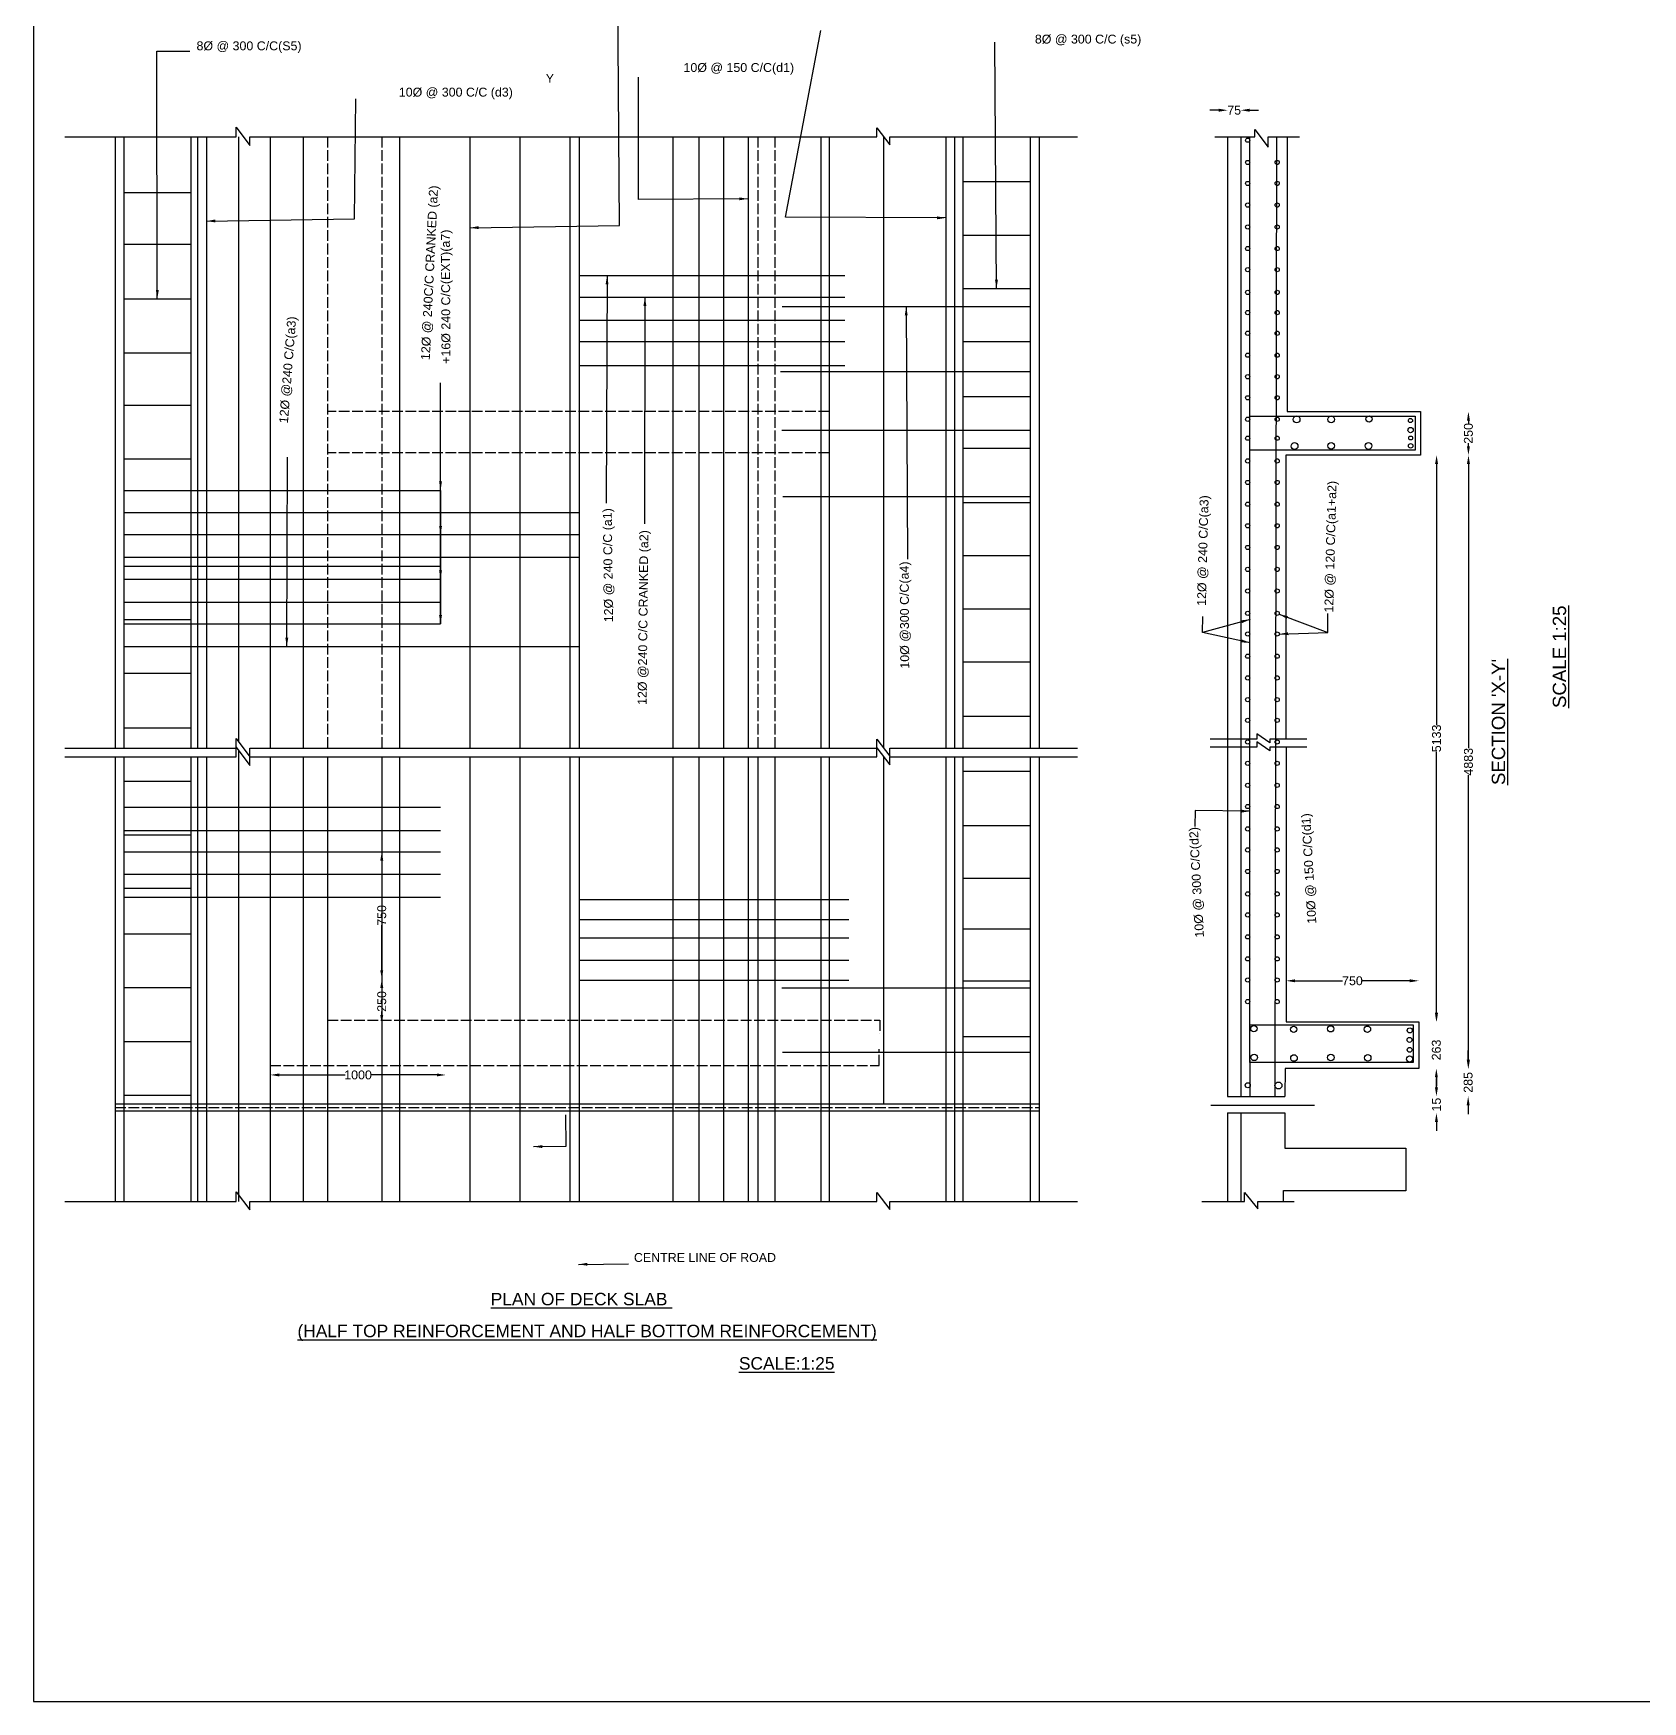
# Model space of a CAD drawing. Header units: millimetres. Extents: x -53221074 to -53151292, y 22125998 to 22211904.
# Drawn here: x -53221074 to -53212020, y 22125998 to 22135380 of the extents above; entities that cross this region are included whole.
import ezdxf

# ---------------------------------------------------------------- set-up
doc = ezdxf.new("R2010")
doc.units = ezdxf.units.MM
doc.header["$MEASUREMENT"] = 0
doc.linetypes.add('ACAD_ISO02W100', pattern=[15, 12, -3])
for name, color, linetype in [('DIMENSION', 7, 'Continuous'), ('DRAWING', 2, 'Continuous'), ('TEXT', 7, 'Continuous')]:
    doc.layers.add(name, color=color, linetype=linetype)
doc.styles.get("Standard").update_dxf_attribs({"font": 'arial.ttf', "height": 50})
doc.dimstyles.get("Standard").update_dxf_attribs({"dimtxt": 50, "dimasz": 50, "dimexe": 0.18, "dimexo": 0.0625, "dimgap": 0.09, "dimtad": 0, "dimdec": 0, "dimzin": 0, "dimdsep": 46, "dimtxsty": 'Standard', "dimcen": 0.09, "dimse1": 1, "dimse2": 1, "dimadec": 0, "dimazin": 0, "dimtfac": 1, "dimtdec": 0, "dimtofl": 0, "dimtmove": 0, "dimatfit": 3, "dimfxl": 1, "dimtolj": 1, "dimtzin": 0, "dimarcsym": 0})

# ---------------------------------------------------------------- blocks, each defined once
blk = doc.blocks.new('*D86')
at = {"layer": 'Defpoints', "color": 0}
for p in [(-53214355.1, 22134947.5), (-53214355.1, 22134797.1), (-53214281.5, 22134797.1)]:
    blk.add_point(p, dxfattribs=at)
at = {"layer": 'DIMENSION', "color": 0, "lineweight": -2}
for p, q in [((-53214405.1, 22134947.5), (-53214455.1, 22134947.5)), ((-53214231.5, 22134947.5), (-53214181.5, 22134947.5))]:
    blk.add_line(p, q, dxfattribs=at)
at = {"layer": 'DIMENSION', "color": 0}
for points in [[(-53214405.1, 22134955.9), (-53214405.1, 22134939.2), (-53214355.1, 22134947.5)], [(-53214231.5, 22134955.9), (-53214231.5, 22134939.2), (-53214281.5, 22134947.5)]]:
    blk.add_solid(points, dxfattribs=at)
at = {"layer": 'DIMENSION', "color": 0, "insert": (-53214318.3, 22134947.5), "char_height": 50, "attachment_point": 5}
blk.add_mtext('\\A1;75', dxfattribs=at)
blk = doc.blocks.new('*D87')
at = {"layer": 'Defpoints', "color": 0}
for p in [(-53219740.8, 22129522.1), (-53219740.8, 22129522.1), (-53218753.8, 22129522.1)]:
    blk.add_point(p, dxfattribs=at)
at = {"layer": 'DIMENSION', "color": 0, "lineweight": -2}
for p, q in [((-53219690.8, 22129522.1), (-53219319.6, 22129522.1)), ((-53218803.8, 22129522.1), (-53219175, 22129522.1))]:
    blk.add_line(p, q, dxfattribs=at)
at = {"layer": 'DIMENSION', "color": 0}
for points in [[(-53219690.8, 22129530.5), (-53219690.8, 22129513.8), (-53219740.8, 22129522.1)], [(-53218803.8, 22129530.5), (-53218803.8, 22129513.8), (-53218753.8, 22129522.1)]]:
    blk.add_solid(points, dxfattribs=at)
at = {"layer": 'DIMENSION', "color": 0, "insert": (-53219247.3, 22129522.1), "char_height": 50, "attachment_point": 5}
blk.add_mtext('\\A1;1000', dxfattribs=at)
blk = doc.blocks.new('*D88')
at = {"layer": 'Defpoints', "color": 0}
for p in [(-53219113.8, 22130061.3), (-53219113.8, 22130061.3), (-53219113.8, 22129809.8)]:
    blk.add_point(p, dxfattribs=at)
at = {"layer": 'DIMENSION', "color": 0, "lineweight": -2}
for p, q in [((-53219113.8, 22130011.3), (-53219113.8, 22129991.2)), ((-53219113.8, 22129859.8), (-53219113.8, 22129879.9))]:
    blk.add_line(p, q, dxfattribs=at)
at = {"layer": 'DIMENSION', "color": 0}
for points in [[(-53219122.2, 22130011.3), (-53219105.5, 22130011.3), (-53219113.8, 22130061.3)], [(-53219122.2, 22129859.8), (-53219105.5, 22129859.8), (-53219113.8, 22129809.8)]]:
    blk.add_solid(points, dxfattribs=at)
at = {"layer": 'DIMENSION', "color": 0, "insert": (-53219113.8, 22129935.6), "char_height": 50, "attachment_point": 5, "rotation": 90}
blk.add_mtext('\\A1;250', dxfattribs=at)
blk = doc.blocks.new('*D89')
at = {"layer": 'Defpoints', "color": 0}
for p in [(-53219113.8, 22130777.5), (-53219113.8, 22130777.5), (-53219113.8, 22130061.3)]:
    blk.add_point(p, dxfattribs=at)
at = {"layer": 'DIMENSION', "color": 0, "lineweight": -2}
for p, q in [((-53219113.8, 22130727.5), (-53219113.8, 22130474.5)), ((-53219113.8, 22130111.3), (-53219113.8, 22130364.4))]:
    blk.add_line(p, q, dxfattribs=at)
at = {"layer": 'DIMENSION', "color": 0}
for points in [[(-53219122.2, 22130727.5), (-53219105.5, 22130727.5), (-53219113.8, 22130777.5)], [(-53219122.2, 22130111.3), (-53219105.5, 22130111.3), (-53219113.8, 22130061.3)]]:
    blk.add_solid(points, dxfattribs=at)
at = {"layer": 'DIMENSION', "color": 0, "insert": (-53219113.8, 22130419.4), "char_height": 50, "attachment_point": 5, "rotation": 90}
blk.add_mtext('\\A1;750', dxfattribs=at)
blk = doc.blocks.new('*D93')
at = {"layer": 'Defpoints', "color": 0}
for p in [(-53213280.1, 22130051.6), (-53214025.8, 22129821.5), (-53213280.1, 22129821.5)]:
    blk.add_point(p, dxfattribs=at)
at = {"layer": 'DRAWING', "color": 0, "lineweight": -2}
for p, q in [((-53213975.8, 22130051.6), (-53213708, 22130051.6)), ((-53213330.1, 22130051.6), (-53213597.9, 22130051.6))]:
    blk.add_line(p, q, dxfattribs=at)
at = {"layer": 'DRAWING', "color": 0}
for points in [[(-53213975.8, 22130059.9), (-53213975.8, 22130043.3), (-53214025.8, 22130051.6)], [(-53213330.1, 22130059.9), (-53213330.1, 22130043.3), (-53213280.1, 22130051.6)]]:
    blk.add_solid(points, dxfattribs=at)
at = {"layer": 'DRAWING', "color": 0, "insert": (-53213652.9, 22130051.6), "char_height": 50, "attachment_point": 5}
blk.add_mtext('\\A1;750', dxfattribs=at)
blk = doc.blocks.new('*D94')
at = {"layer": 'Defpoints', "color": 0}
for p in [(-53214033.2, 22129401.6), (-53214033.2, 22129308.4), (-53213180.2, 22129308.4)]:
    blk.add_point(p, dxfattribs=at)
at = {"layer": 'DRAWING', "color": 0, "lineweight": -2}
for p, q in [((-53213180.2, 22129451.6), (-53213180.2, 22129501.6)), ((-53213180.2, 22129258.4), (-53213180.2, 22129208.4))]:
    blk.add_line(p, q, dxfattribs=at)
at = {"layer": 'DRAWING', "color": 0}
for points in [[(-53213188.5, 22129451.6), (-53213171.8, 22129451.6), (-53213180.2, 22129401.6)], [(-53213188.5, 22129258.4), (-53213171.8, 22129258.4), (-53213180.2, 22129308.4)]]:
    blk.add_solid(points, dxfattribs=at)
at = {"layer": 'DRAWING', "color": 0, "insert": (-53213180.2, 22129355), "char_height": 50, "attachment_point": 5, "rotation": 90}
blk.add_mtext('\\A1;15', dxfattribs=at)
blk = doc.blocks.new('*D95')
at = {"layer": 'Defpoints', "color": 0}
for p in [(-53213280.1, 22129821.5), (-53213180.7, 22129821.5), (-53213280.1, 22129558.9)]:
    blk.add_point(p, dxfattribs=at)
at = {"layer": 'DRAWING', "color": 0, "lineweight": -2}
for p, q in [((-53213180.7, 22129871.5), (-53213180.7, 22129921.5)), ((-53213180.7, 22129508.9), (-53213180.7, 22129458.9))]:
    blk.add_line(p, q, dxfattribs=at)
at = {"layer": 'DRAWING', "color": 0}
for points in [[(-53213189, 22129871.5), (-53213172.4, 22129871.5), (-53213180.7, 22129821.5)], [(-53213189, 22129508.9), (-53213172.4, 22129508.9), (-53213180.7, 22129558.9)]]:
    blk.add_solid(points, dxfattribs=at)
at = {"layer": 'DRAWING', "color": 0, "insert": (-53213180.7, 22129662.5), "char_height": 50, "attachment_point": 5, "rotation": 90}
blk.add_mtext('\\A1;263', dxfattribs=at)
blk = doc.blocks.new('*D96')
at = {"layer": 'Defpoints', "color": 0}
for p in [(-53213280.1, 22133008.1), (-53213179.5, 22133008.1), (-53213280.1, 22129821.5)]:
    blk.add_point(p, dxfattribs=at)
at = {"layer": 'DRAWING', "color": 0, "lineweight": -2}
for p, q in [((-53213179.5, 22132958.1), (-53213179.5, 22131489.6)), ((-53213179.5, 22129871.5), (-53213179.5, 22131340.1))]:
    blk.add_line(p, q, dxfattribs=at)
at = {"layer": 'DRAWING', "color": 0}
for points in [[(-53213187.9, 22132958.1), (-53213171.2, 22132958.1), (-53213179.5, 22133008.1)], [(-53213187.9, 22129871.5), (-53213171.2, 22129871.5), (-53213179.5, 22129821.5)]]:
    blk.add_solid(points, dxfattribs=at)
at = {"layer": 'DRAWING', "color": 0, "insert": (-53213179.5, 22131414.8), "char_height": 50, "attachment_point": 5, "rotation": 90}
blk.add_mtext('\\A1;5133', dxfattribs=at)
blk = doc.blocks.new('*D97')
at = {"layer": 'Defpoints', "color": 0}
for p in [(-53213270.7, 22133252.3), (-53213000.4, 22133252.3), (-53213270.7, 22133008.1)]:
    blk.add_point(p, dxfattribs=at)
at = {"layer": 'DRAWING', "color": 0, "lineweight": -2}
for p, q in [((-53213000.4, 22133202.3), (-53213000.4, 22133185.9)), ((-53213000.4, 22133058.1), (-53213000.4, 22133074.5))]:
    blk.add_line(p, q, dxfattribs=at)
at = {"layer": 'DRAWING', "color": 0}
for points in [[(-53213008.7, 22133202.3), (-53212992, 22133202.3), (-53213000.4, 22133252.3)], [(-53213008.7, 22133058.1), (-53212992, 22133058.1), (-53213000.4, 22133008.1)]]:
    blk.add_solid(points, dxfattribs=at)
at = {"layer": 'DRAWING', "color": 0, "insert": (-53213000.4, 22133130.2), "char_height": 50, "attachment_point": 5, "rotation": 90}
blk.add_mtext('\\A1;250', dxfattribs=at)
blk = doc.blocks.new('*D98')
at = {"layer": 'Defpoints', "color": 0}
for p in [(-53213280.1, 22133008.1), (-53213280.1, 22129558.9), (-53213000.1, 22129558.9)]:
    blk.add_point(p, dxfattribs=at)
at = {"layer": 'DRAWING', "color": 0, "lineweight": -2}
for p, q in [((-53213000.1, 22132958.1), (-53213000.1, 22131359.3)), ((-53213000.1, 22129608.9), (-53213000.1, 22131207.7))]:
    blk.add_line(p, q, dxfattribs=at)
at = {"layer": 'DRAWING', "color": 0}
for points in [[(-53213008.5, 22132958.1), (-53212991.8, 22132958.1), (-53213000.1, 22133008.1)], [(-53213008.5, 22129608.9), (-53212991.8, 22129608.9), (-53213000.1, 22129558.9)]]:
    blk.add_solid(points, dxfattribs=at)
at = {"layer": 'DRAWING', "color": 0, "insert": (-53213000.1, 22131283.5), "char_height": 50, "attachment_point": 5, "rotation": 90}
blk.add_mtext('\\A1;4883', dxfattribs=at)
blk = doc.blocks.new('*D99')
at = {"layer": 'Defpoints', "color": 0}
for p in [(-53214032.2, 22129558.9), (-53214033.2, 22129401.6), (-53213001.8, 22129401.6)]:
    blk.add_point(p, dxfattribs=at)
at = {"layer": 'DRAWING', "color": 0, "lineweight": -2}
for p, q in [((-53213001.8, 22129608.9), (-53213001.8, 22129658.9)), ((-53213001.8, 22129351.6), (-53213001.8, 22129301.6))]:
    blk.add_line(p, q, dxfattribs=at)
at = {"layer": 'DRAWING', "color": 0}
for points in [[(-53213010.1, 22129608.9), (-53212993.4, 22129608.9), (-53213001.8, 22129558.9)], [(-53213010.1, 22129351.6), (-53212993.4, 22129351.6), (-53213001.8, 22129401.6)]]:
    blk.add_solid(points, dxfattribs=at)
at = {"layer": 'DRAWING', "color": 0, "insert": (-53213001.8, 22129480.3), "char_height": 50, "attachment_point": 5, "rotation": 90}
blk.add_mtext('\\A1;285', dxfattribs=at)

msp = doc.modelspace()

# ---------------------------------------------------------------- linework, layer by layer
at = {"layer": 'DIMENSION', "color": 0}
msp.add_lwpolyline([(-53199055.4, 22140077.5), (-53221074, 22140077.5), (-53221074, 22125997.8), (-53199055.4, 22125997.8)], close=True, dxfattribs=at)
at = {"layer": 'DRAWING', "color": 0}
for points in [[(-53220896.9, 22134797.1), (-53219933.6, 22134797.1), (-53219933.6, 22134851.6), (-53219855.3, 22134748.9), (-53219855.3, 22134797.1), (-53216328.9, 22134797.1), (-53216328.9, 22134847.9), (-53216255.4, 22134752.2), (-53216255.4, 22134797.1), (-53215200.2, 22134797.1)], [(-53214427.2, 22134797.1), (-53214202.9, 22134797.1), (-53214202.9, 22134839.6), (-53214126.3, 22134739.9), (-53214126.3, 22134797.5), (-53213950.8, 22134797.5)], [(-53220613.7, 22134797.1), (-53220613.7, 22131359.5)], [(-53220565.4, 22134797.1), (-53220565.4, 22131359.5)], [(-53220187.6, 22134797.1), (-53220187.6, 22131359.5)], [(-53220149.9, 22134797.1), (-53220149.9, 22131359.5)], [(-53220100.3, 22134797.1), (-53220100.3, 22131359.5)], [(-53219920.7, 22134797.1), (-53219920.7, 22131397)], [(-53219740.8, 22134797.1), (-53219740.8, 22131359.5)], [(-53219556.2, 22134797.1), (-53219556.2, 22131359.5)], [(-53219013.5, 22134797.1), (-53219013.5, 22131359.5)], [(-53218619.1, 22134797.1), (-53218619.1, 22131359.5)], [(-53218336.9, 22134797.1), (-53218336.9, 22131359.5)], [(-53218055.9, 22134797.1), (-53218055.9, 22131359.5)], [(-53218002.5, 22134797.1), (-53218002.5, 22131359.5)], [(-53217476.7, 22134797.1), (-53217476.7, 22131359.5)], [(-53217330.8, 22134797.1), (-53217330.8, 22131359.5)], [(-53217191.3, 22134797.1), (-53217191.3, 22131359.5)], [(-53217052.9, 22134797.1), (-53217052.9, 22131359.5)], [(-53216643.8, 22134797.1), (-53216643.8, 22131359.5)], [(-53216596.2, 22134797.1), (-53216596.2, 22131359.5)], [(-53216291.7, 22134797.1), (-53216291.7, 22131361.7)], [(-53215940.5, 22134797.1), (-53215940.5, 22131359.5)], [(-53215892.4, 22134797.1), (-53215892.4, 22131359.5)], [(-53215844.3, 22134797.1), (-53215844.3, 22131359.5)], [(-53215466.3, 22134797.1), (-53215466.3, 22131359.5)], [(-53215414.6, 22134797.1), (-53215414.6, 22131359.5)], [(-53214355.1, 22134797.1), (-53214355.1, 22129401.3)], [(-53214281.5, 22134797.1), (-53214281.5, 22129401.3)], [(-53214230.2, 22129605), (-53214230.2, 22134797.1)], [(-53214080.3, 22134797.5), (-53214089.4, 22129401.6)], [(-53214020.5, 22134797.5), (-53214020.5, 22133252.3), (-53213270.7, 22133252.3), (-53213270.7, 22133008.1), (-53214027.8, 22133008.1), (-53214027.8, 22131409.7)], [(-53215844.3, 22134547.6), (-53215466.3, 22134547.6)], [(-53220565.4, 22134485.7), (-53220187.6, 22134485.7)], [(-53220565.4, 22134194.5), (-53220187.6, 22134194.5)], [(-53215844.3, 22134245), (-53215466.3, 22134245)], [(-53218002.5, 22134017.7), (-53216508.9, 22134017.7)], [(-53218002.5, 22133896.2), (-53216508.9, 22133896.2)], [(-53215844.3, 22133944.4), (-53215466.3, 22133944.4)], [(-53220565.4, 22133887.1), (-53220187.6, 22133887.1)], [(-53216860.5, 22133843.7), (-53215466.3, 22133843.7)], [(-53218002.5, 22133767.7), (-53216508.9, 22133767.7)], [(-53218002.5, 22133646.2), (-53216508.9, 22133646.2)], [(-53215844.3, 22133646.9), (-53215466.3, 22133646.9)], [(-53220565.4, 22133583.8), (-53220187.6, 22133583.8)], [(-53218002.5, 22133512.3), (-53216508.9, 22133512.3)], [(-53216869.9, 22133478.5), (-53215466.3, 22133478.5)], [(-53215844.3, 22133337.4), (-53215466.3, 22133337.4)], [(-53220565.4, 22133288.5), (-53220187.6, 22133288.5)], [(-53216863, 22133148.7), (-53215466.3, 22133148.7)], [(-53215844.3, 22133047.7), (-53215466.3, 22133047.7)], [(-53220565.4, 22132987.8), (-53220187.6, 22132987.8)], [(-53220565.4, 22132809.8), (-53220187.6, 22132809.8)], [(-53220187.6, 22132809.8), (-53218783.2, 22132809.8), (-53218783.2, 22132058.3)], [(-53216858.1, 22132774.8), (-53215466.3, 22132774.8)], [(-53220565.4, 22132684.5), (-53218002.5, 22132684.5)], [(-53215844.3, 22132741.9), (-53215466.3, 22132741.9)], [(-53220565.4, 22132561.8), (-53218002.5, 22132561.8)], [(-53220565.4, 22132433.9), (-53218002.5, 22132433.9)], [(-53215844.3, 22132442.7), (-53215466.3, 22132442.7)], [(-53220565.4, 22132382.7), (-53218783.2, 22132382.7)], [(-53220565.4, 22132309.9), (-53218783.2, 22132309.9)], [(-53220565.4, 22132180.1), (-53218783.2, 22132180.1)], [(-53215844.3, 22132144.2), (-53215466.3, 22132144.2)], [(-53220565.4, 22132084.2), (-53220187.6, 22132084.2)], [(-53220565.4, 22132058.3), (-53220187.6, 22132058.3)], [(-53220187.6, 22132058.3), (-53218783.2, 22132058.3)], [(-53220565.4, 22131931.7), (-53220187.6, 22131931.7)], [(-53220187.6, 22131931.7), (-53218002.5, 22131931.7)], [(-53215844.3, 22131844.7), (-53215466.3, 22131844.7)], [(-53220565.4, 22131781.9), (-53220187.6, 22131781.9)], [(-53220565.4, 22131474.3), (-53220187.6, 22131474.3)], [(-53215844.3, 22131539.6), (-53215466.3, 22131539.6)], [(-53220896.9, 22131359.5), (-53219933.6, 22131359.5), (-53219933.6, 22131413.9), (-53219855.3, 22131311.2), (-53219855.3, 22131359.5), (-53216328.9, 22131359.5), (-53216328.9, 22131410.2), (-53216255.4, 22131314.5), (-53216255.4, 22131359.5), (-53215200.2, 22131359.5)], [(-53220896.9, 22131311.5), (-53219933.6, 22131311.5), (-53219933.6, 22131366), (-53219855.3, 22131263.2), (-53219855.3, 22131311.5), (-53216328.9, 22131311.5), (-53216328.9, 22131362.2), (-53216255.4, 22131266.5), (-53216255.4, 22131311.5), (-53215200.2, 22131311.5)], [(-53220565.4, 22131359.5), (-53220187.6, 22131359.5)], [(-53213910.3, 22131411.4), (-53214116.9, 22131411.4), (-53214116.9, 22131390.3), (-53214191.4, 22131440.6), (-53214191.4, 22131410.8), (-53214452.9, 22131410.8)], [(-53213910.3, 22131366.2), (-53214116.9, 22131366.2), (-53214116.9, 22131345), (-53214191.4, 22131395.3), (-53214191.4, 22131365.5), (-53214452.9, 22131365.5)], [(-53214025.8, 22131366.2), (-53214025.8, 22129821.5), (-53213280.1, 22129821.5), (-53213280.1, 22129558.9), (-53214032.2, 22129558.9), (-53214033.2, 22129401.6)], [(-53220613.7, 22131311.5), (-53220613.7, 22128811.1)], [(-53220565.4, 22131311.5), (-53220187.6, 22131311.5)], [(-53220565.4, 22131311.5), (-53220565.4, 22128811.1)], [(-53220187.6, 22131311.5), (-53220187.6, 22128811.1)], [(-53220149.9, 22131311.5), (-53220149.9, 22128811.1)], [(-53220100.3, 22131311.5), (-53220100.3, 22128811.1)], [(-53219920.7, 22131349), (-53219920.7, 22128811.1)], [(-53219740.8, 22131311.5), (-53219740.8, 22128811.1)], [(-53219556.2, 22131311.5), (-53219556.2, 22128811.1)], [(-53219418.3, 22131311.5), (-53219418.3, 22128811.1)], [(-53219113.8, 22131311.5), (-53219113.8, 22128811.1)], [(-53219013.5, 22131311.5), (-53219013.5, 22128811.1)], [(-53218619.1, 22131311.5), (-53218619.1, 22128811.1)], [(-53218336.9, 22131311.5), (-53218336.9, 22128811.1)], [(-53218055.9, 22131311.5), (-53218055.9, 22128811.1)], [(-53218002.5, 22131311.5), (-53218002.5, 22128811.1)], [(-53217476.7, 22131311.5), (-53217476.7, 22128811.1)], [(-53217330.8, 22131311.5), (-53217330.8, 22128811.1)], [(-53217191.3, 22131311.5), (-53217191.3, 22128811.1)], [(-53217052.9, 22131311.5), (-53217052.9, 22128811.1)], [(-53216999, 22131311.5), (-53216999, 22128811.1)], [(-53216902.3, 22131311.5), (-53216902.3, 22128811.1)], [(-53216643.8, 22131311.5), (-53216643.8, 22128811.1)], [(-53216596.2, 22131311.5), (-53216596.2, 22128811.1)], [(-53216291.7, 22131313.8), (-53216291.7, 22129359.2)], [(-53215940.5, 22131311.5), (-53215940.5, 22128811.1)], [(-53215892.4, 22131311.5), (-53215892.4, 22128811.1)], [(-53215844.3, 22131311.5), (-53215844.3, 22128811.1)], [(-53215466.3, 22131311.5), (-53215466.3, 22128811.1)], [(-53215414.6, 22131311.5), (-53215414.6, 22128811.1)], [(-53220565.4, 22131175), (-53220187.6, 22131175)], [(-53215844.3, 22131230.2), (-53215466.3, 22131230.2)], [(-53220565.4, 22131028.2), (-53220187.6, 22131028.2)], [(-53220187.6, 22131028.2), (-53218783.2, 22131028.2)], [(-53220565.4, 22130897.3), (-53220187.6, 22130897.3)], [(-53220187.6, 22130897.3), (-53218783.2, 22130897.3)], [(-53215844.3, 22130924.6), (-53215466.3, 22130924.6)], [(-53220565.4, 22130872.5), (-53220187.6, 22130872.5)], [(-53220565.4, 22130777.5), (-53220187.6, 22130777.5)], [(-53220187.6, 22130777.5), (-53218783.2, 22130777.5)], [(-53220565.4, 22130651.4), (-53220187.6, 22130651.4)], [(-53220187.6, 22130651.4), (-53218783.2, 22130651.4)], [(-53215844.3, 22130628.2), (-53215466.3, 22130628.2)], [(-53220565.4, 22130572.6), (-53220187.6, 22130572.6)], [(-53220565.4, 22130522.2), (-53220187.6, 22130522.2)], [(-53220187.6, 22130522.2), (-53218783.2, 22130522.2)], [(-53218002.5, 22130509), (-53216485.2, 22130509)], [(-53218002.5, 22130395.7), (-53216485.2, 22130395.7)], [(-53215844.3, 22130344.7), (-53215466.3, 22130344.7)], [(-53220565.4, 22130315.1), (-53220187.6, 22130315.1)], [(-53218002.5, 22130294), (-53216485.2, 22130294)], [(-53218002.5, 22130167.5), (-53216485.2, 22130167.5)], [(-53218002.5, 22130054.8), (-53216485.2, 22130054.8)], [(-53215844.3, 22130052.2), (-53215466.3, 22130052.2)], [(-53220565.4, 22130014.1), (-53220187.6, 22130014.1)], [(-53216863.1, 22130012.6), (-53215466.3, 22130012.6)], [(-53220565.4, 22129710.7), (-53220187.6, 22129710.7)], [(-53215844.3, 22129738.3), (-53215466.3, 22129738.3)], [(-53216858.6, 22129650.7), (-53215466.3, 22129650.7)], [(-53214230.2, 22129605), (-53214229.9, 22129401.4)], [(-53220565.4, 22129408), (-53220187.6, 22129408)], [(-53214355.1, 22129401.3), (-53214033.2, 22129401.6)], [(-53220613.7, 22129359.2), (-53215414.6, 22129359.2)], [(-53220613.7, 22129319.8), (-53215414.6, 22129319.8)], [(-53214449.7, 22129351.6), (-53213866.6, 22129351.6)], [(-53214355.1, 22129308.4), (-53214355.1, 22128811.1)], [(-53214355.1, 22129308.4), (-53214033.2, 22129308.4), (-53214033.2, 22129111.3), (-53213352.7, 22129111.3), (-53213352.7, 22128870.8)], [(-53214281.5, 22129308.4), (-53214281.5, 22128811.1)], [(-53220896.9, 22128811.1), (-53219933.6, 22128811.1), (-53219933.6, 22128865.6), (-53219855.3, 22128762.8), (-53219855.3, 22128811.1), (-53216328.9, 22128811.1), (-53216328.9, 22128861.8), (-53216255.4, 22128766.1), (-53216255.4, 22128811.1), (-53215200.2, 22128811.1)], [(-53214500.5, 22128811.1), (-53214259.9, 22128811.1), (-53214259.9, 22128860.2), (-53214185, 22128769.5), (-53214185, 22128811.1), (-53213981, 22128811.1)], [(-53214040.1, 22128811.1), (-53214040.1, 22128872.6), (-53213352.7, 22128872.6)]]:
    msp.add_lwpolyline(points, dxfattribs=at)
at = {"layer": 'DRAWING', "color": 0, "linetype": 'ACAD_ISO02W100', "ltscale": 5}
for points in [[(-53219418.3, 22134797.1), (-53219418.3, 22131359.5)], [(-53219113.8, 22134797.1), (-53219113.8, 22131359.5)], [(-53216999, 22134797.1), (-53216999, 22131359.5)], [(-53216902.3, 22134797.1), (-53216902.3, 22131359.5)], [(-53216596.2, 22133253.4), (-53219418.3, 22133253.4)], [(-53216596.2, 22133020.5), (-53219418.3, 22133020.5)], [(-53219418.3, 22129829.9), (-53216312, 22129829.9), (-53216312, 22129754.5)], [(-53219740.8, 22129574.7), (-53216315, 22129574.7), (-53216315, 22129667.8)], [(-53220613.7, 22129338.7), (-53215414.6, 22129338.7)]]:
    msp.add_lwpolyline(points, dxfattribs=at)
at = {"layer": 'DRAWING', "color": 0}
for points in [[(-53214230.2, 22133226.7), (-53213300.7, 22133226.7), (-53213300.7, 22133035.9), (-53214230.2, 22133035.9)], [(-53213311.3, 22129591.8), (-53214230.2, 22129591.8), (-53214230.2, 22129804), (-53213311.3, 22129804)]]:
    msp.add_lwpolyline(points, close=True, dxfattribs=at)
for centre, radius in [((-53214242.1, 22134779), 11.9), ((-53214242.1, 22134653.6), 11.9), ((-53214076.3, 22134653.6), 11.9), ((-53214242.1, 22134535.6), 11.9), ((-53214076.3, 22134535.6), 11.9), ((-53214242.1, 22134414.2), 11.9), ((-53214076.3, 22134414.2), 11.9), ((-53214242.1, 22134291.1), 11.9), ((-53214076.3, 22134291.1), 11.9), ((-53214242.1, 22134169.7), 11.9), ((-53214076.3, 22134169.7), 11.9), ((-53214242.1, 22134051), 11.9), ((-53214076.3, 22134051), 11.9), ((-53214242.1, 22133922.9), 11.9), ((-53214076.3, 22133922.9), 11.9), ((-53214242.1, 22133809.4), 11.9), ((-53214076.3, 22133809.4), 11.9), ((-53214242.1, 22133693.3), 11.9), ((-53214076.3, 22133693.3), 11.9), ((-53214242.1, 22133570), 11.9), ((-53214076.3, 22133570), 11.9), ((-53214242.1, 22133448.8), 11.9), ((-53214076.3, 22133448.8), 11.9), ((-53214242.1, 22133330.3), 11.9), ((-53214076.3, 22133330.3), 11.9), ((-53214242.1, 22133209.7), 11.9), ((-53214076.3, 22133209.7), 11.9), ((-53213967, 22133208.9), 19.1), ((-53213772.4, 22133208.9), 19.1), ((-53213559.6, 22133210.8), 17.7), ((-53213325.7, 22133148.9), 14.9), ((-53213326.5, 22133202.4), 11.6), ((-53214242.1, 22133103), 11.9), ((-53214076.3, 22133103), 11.9), ((-53213978.4, 22133059), 19.1), ((-53213772.4, 22133060.1), 19.1), ((-53213562.6, 22133059.5), 19.1), ((-53213325.5, 22133060), 12.6), ((-53213325.2, 22133104.1), 11.1), ((-53214242.1, 22132975.3), 11.9), ((-53214076.3, 22132975.3), 11.9), ((-53214242.1, 22132854.2), 11.9), ((-53214076.3, 22132854.2), 11.9), ((-53214242.1, 22132731.9), 11.9), ((-53214076.3, 22132731.9), 11.9), ((-53214242.1, 22132610.4), 11.9), ((-53214076.3, 22132610.4), 11.9), ((-53214242.1, 22132488.6), 11.9), ((-53214076.3, 22132488.6), 11.9), ((-53214242.1, 22132365), 11.9), ((-53214076.3, 22132365), 11.9), ((-53214242.1, 22132243.7), 11.9), ((-53214076.3, 22132243.7), 11.9), ((-53214242.1, 22132118.3), 11.9), ((-53214076.3, 22132118.3), 11.9), ((-53214242.1, 22132001.9), 11.9), ((-53214076.3, 22132001.9), 11.9), ((-53214242.1, 22131877.1), 11.9), ((-53214076.3, 22131877.1), 11.9), ((-53214242.1, 22131755.1), 11.9), ((-53214076.3, 22131755.1), 11.9), ((-53214242.1, 22131632.7), 11.9), ((-53214076.3, 22131632.7), 11.9), ((-53214242.1, 22131516.3), 11.9), ((-53214076.3, 22131516.3), 11.9), ((-53214242.1, 22131394.6), 11.9), ((-53214076.3, 22131394.6), 11.9), ((-53214242.1, 22131274.6), 11.9), ((-53214076.3, 22131274.6), 11.9), ((-53214242.1, 22131151), 11.9), ((-53214076.3, 22131151), 11.9), ((-53214242.1, 22131031.7), 11.9), ((-53214076.3, 22131031.7), 11.9), ((-53214242.1, 22130905.7), 11.9), ((-53214076.3, 22130905.7), 11.9), ((-53214242.1, 22130787.6), 11.9), ((-53214076.3, 22130787.6), 11.9), ((-53214242.1, 22130666.4), 11.9), ((-53214076.3, 22130666.4), 11.9), ((-53214242.1, 22130540.4), 11.9), ((-53214076.3, 22130540.4), 11.9), ((-53214242.1, 22130422.3), 11.9), ((-53214076.3, 22130422.3), 11.9), ((-53214242.1, 22130298.7), 11.9), ((-53214076.3, 22130298.7), 11.9), ((-53214242.1, 22130175), 11.9), ((-53214076.3, 22130175), 11.9), ((-53214242.1, 22130056.1), 11.9), ((-53214076.3, 22130056.1), 11.9), ((-53214242.1, 22129934.7), 11.9), ((-53214076.3, 22129934.7), 11.9), ((-53214207.3, 22129782.4), 17.7), ((-53213983.3, 22129778.7), 17.7), ((-53213775.5, 22129781.6), 17.7), ((-53213568.5, 22129779.4), 17.7), ((-53213330.6, 22129772.9), 14.2), ((-53213331.7, 22129719.4), 13.9), ((-53213331.2, 22129663.3), 13.6), ((-53214205.8, 22129621), 18.5), ((-53213981.8, 22129617.4), 18.5), ((-53213774.1, 22129620.3), 18.5), ((-53213567, 22129618.1), 18.5), ((-53213331.2, 22129611.8), 17.1), ((-53214069, 22129462.8), 19.6), ((-53214241.7, 22129464.3), 14.3)]:
    msp.add_circle(centre, radius, dxfattribs=at)

# ---------------------------------------------------------------- texts
for s, p in [('%%UPLAN OF DECK SLAB ', (-53218501.1, 22128226.8)), ('%%U(HALF TOP REINFORCEMENT AND HALF BOTTOM REINFORCEMENT)', (-53219588.1, 22128047.4)), ('%%USCALE:1:25', (-53217104.7, 22127865.2))]:
    msp.add_text(s, height=70, dxfattribs=at).set_placement(p)
at = {"layer": 'TEXT', "color": 0}
for s, p in [('8Ø @ 300 C/C(S5)', (-53220156, 22135284.7)), ('8Ø @ 300 C/C (s5)', (-53215439.4, 22135322.6)), ('10Ø @ 150 C/C(d1)', (-53217416.2, 22135162.7)), ('Y', (-53218191.3, 22135101.8)), ('10Ø @ 300 C/C (d3)', (-53219017.9, 22135024.3)), ('CENTRE LINE OF ROAD', (-53217695.1, 22128470.7))]:
    msp.add_text(s, height=50, dxfattribs=at).set_placement(p)
for s, height, rotation, p in [('12Ø @ 240C/C CRANKED (a2)', 50, 87.24905, (-53218844.1, 22133541.2)), ('+16Ø 240 C/C(EXT)(a7)', 50, 90.22272, (-53218727.7, 22133521.4)), ('12Ø @240 C/C(a3)', 50, 85.50614, (-53219642, 22133185.1)), ('12Ø @ 120 C/C(a1+a2)', 50, 88.5392, (-53213761.2, 22132122.1)), ('12Ø @ 240 C/C(a3)', 50, 88.5392, (-53214477.5, 22132159.6)), ('12Ø @ 240 C/C (a1)', 50, 90.69247, (-53217812.5, 22132068.2)), ('12Ø @240 C/C CRANKED (a2)', 50, 89.38127, (-53217624.1, 22131602.7)), ('10Ø @300 C/C(a4)', 50, 90.28482, (-53216146.6, 22131807.1)), ('%%USCALE 1:25', 75, 90, (-53212450.9, 22131585.7)), ("%%USECTION 'X-Y'", 75, 90, (-53212794.1, 22131152.6)), ('10Ø @ 150 C/C(d1)', 50, 93.20137, (-53213855.9, 22130373.6)), ('10Ø @ 300 C/C(d2)', 50, 93.20137, (-53214488, 22130296.2))]:
    msp.add_text(s, height=height, rotation=rotation, dxfattribs=at).set_placement(p)

# ---------------------------------------------------------------- dimensions: what is measured, and where the dimension line sits
at = {"layer": 'DIMENSION', "color": 0}
for base, p1, p2, text, picture, middle in [((-53214355.1, 22134947.5), (-53214281.5, 22134797.1), (-53214355.1, 22134797.1), '75', '*D86', (-53214318.3, 22134947.5)), ((-53219740.8, 22129522.1), (-53218753.8, 22129522.1), (-53219740.8, 22129522.1), '1000', '*D87', (-53219247.3, 22129522.1))]:
    dim = msp.add_linear_dim(base=base, p1=p1, p2=p2, text=text, dimstyle='Standard', dxfattribs=at)
    dim.commit()
    dim.dimension.update_dxf_attribs({"geometry": picture, "text_midpoint": middle})
for base, p1, p2, text, picture, middle in [((-53219113.8, 22130777.5), (-53219113.8, 22130061.3), (-53219113.8, 22130777.5), '750', '*D89', (-53219113.8, 22130419.4)), ((-53219113.8, 22130061.3), (-53219113.8, 22129809.8), (-53219113.8, 22130061.3), '250', '*D88', (-53219113.8, 22129935.6))]:
    dim = msp.add_linear_dim(base=base, p1=p1, p2=p2, angle=90, text=text, dimstyle='Standard', dxfattribs=at)
    dim.commit()
    dim.dimension.update_dxf_attribs({"geometry": picture, "text_midpoint": middle})
at = {"layer": 'DRAWING', "color": 0}
for base, p1, p2, text, picture, middle in [((-53213000.4, 22133252.3), (-53213270.7, 22133008.1), (-53213270.7, 22133252.3), '250', '*D97', (-53213000.4, 22133130.2)), ((-53213179.5, 22133008.1), (-53213280.1, 22129821.5), (-53213280.1, 22133008.1), '5133', '*D96', (-53213179.5, 22131414.8)), ((-53213000.1, 22129558.9), (-53213280.1, 22133008.1), (-53213280.1, 22129558.9), '4883', '*D98', (-53213000.1, 22131283.5)), ((-53213001.8, 22129401.6), (-53214032.2, 22129558.9), (-53214033.2, 22129401.6), '285', '*D99', (-53213001.8, 22129480.3)), ((-53213180.2, 22129308.4), (-53214033.2, 22129401.6), (-53214033.2, 22129308.4), '15', '*D94', (-53213180.2, 22129355))]:
    dim = msp.add_linear_dim(base=base, p1=p1, p2=p2, angle=90, text=text, dimstyle='Standard', dxfattribs=at)
    dim.commit()
    dim.dimension.update_dxf_attribs({"geometry": picture, "text_midpoint": middle})
dim = msp.add_linear_dim(base=(-53213280.1, 22130051.6), p1=(-53214025.8, 22129821.5), p2=(-53213280.1, 22129821.5), text='750', dimstyle='Standard', dxfattribs=at)
dim.commit()
dim.dimension.update_dxf_attribs({"geometry": '*D93', "text_midpoint": (-53213652.9, 22130051.6)})
dim = msp.add_linear_dim(base=(-53213180.7, 22129821.5), p1=(-53213280.1, 22129558.9), p2=(-53213280.1, 22129821.5), angle=90, dimstyle='Standard', dxfattribs=at)
dim.commit()
dim.dimension.update_dxf_attribs({"geometry": '*D95', "text_midpoint": (-53213180.7, 22129662.5), "dimtype": 160})

# ---------------------------------------------------------------- leaders
at = {"layer": 'DIMENSION', "color": 0}
for points in [[(-53218619.1, 22134286.5), (-53217776.7, 22134299.6), (-53217786.6, 22135581.5)], [(-53215940.5, 22134342.1), (-53216842.3, 22134345.8), (-53216644.1, 22135395.8)], [(-53215655.3, 22133944.4), (-53215664.1, 22135330)], [(-53220376.5, 22133887.1), (-53220379.4, 22135279.3), (-53220193.4, 22135279.3)], [(-53217052.9, 22134449.4), (-53217668.7, 22134445.2), (-53217668.7, 22135132.6)], [(-53220100.3, 22134324.1), (-53219267.8, 22134336.7), (-53219259.4, 22135011.5)], [(-53217846.3, 22134017.7), (-53217852.1, 22132737.6)], [(-53217633.3, 22133896.2), (-53217636.2, 22132620.8)], [(-53216163.4, 22133843.7), (-53216156, 22132422.1)], [(-53218783.2, 22132809.8), (-53218783.2, 22133414.3)], [(-53219648.2, 22131931.7), (-53219644.5, 22132996.2)], [(-53218783.2, 22132058.3), (-53218783.2, 22132809.8)], [(-53218783.2, 22132309.9), (-53218783.2, 22132809.8)], [(-53218783.2, 22132559.9), (-53218783.2, 22132809.8)], [(-53214228.2, 22131952.3), (-53214495.7, 22132011), (-53214493.7, 22132099.5)], [(-53214228.2, 22132084.2), (-53214495.7, 22132011)], [(-53214228.2, 22131005.1), (-53214536.8, 22131009.6), (-53214539, 22130920.1)], [(-53218260.7, 22129118.9), (-53218076, 22129120.8), (-53218077.9, 22129297.7)], [(-53218006.8, 22128456.9), (-53217724.9, 22128459.7)]]:
    msp.add_leader(points, dimstyle='Standard', override={"dimgap": 0.09, "dimtad": 0}, dxfattribs=at)
at = {"layer": 'DRAWING', "color": 0}
for points in [[(-53214065.8, 22132112.7), (-53213790.7, 22132009.9)], [(-53214064.4, 22132001.9), (-53213790.7, 22132009.9), (-53213790.7, 22132117.7)]]:
    msp.add_leader(points, dimstyle='Standard', override={"dimgap": 0.09, "dimtad": 0}, dxfattribs=at)

doc.saveas('drawing.dxf')
